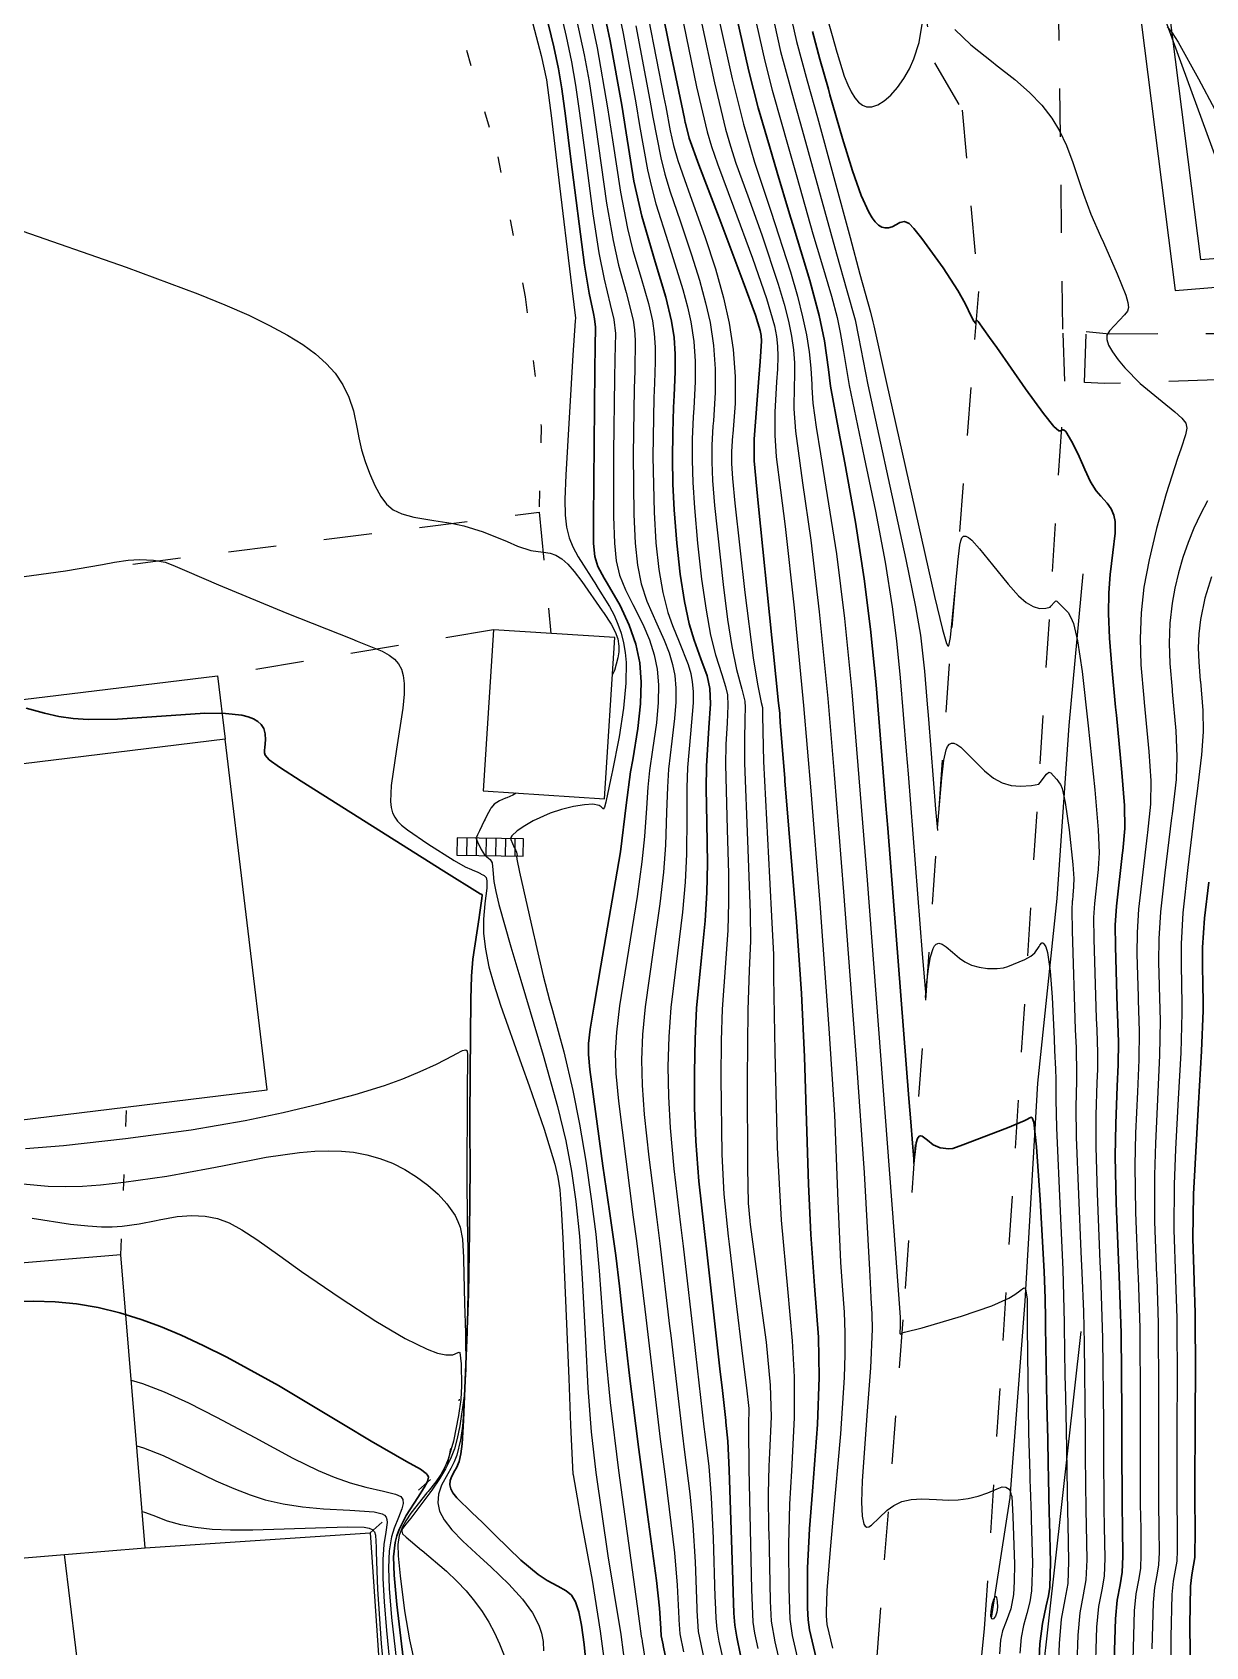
# Model space of a CAD drawing. Header units: metres. Extents: x 1233805 to 1234355, y 654698 to 655114.
# Drawn here: x 1234196.4 to 1234233, y 654823.4 to 654873.7 of the extents above; entities that cross this region are included whole.
import ezdxf

# ---------------------------------------------------------------- set-up
doc = ezdxf.new("R2010")
doc.units = ezdxf.units.M
doc.linetypes.add('ИИDash_05_15', pattern=[2, 0.5, -1.5])
doc.linetypes.add('ИИDash_15_15', pattern=[3, 1.5, -1.5])
for name, color, linetype, lineweight in [('ИИ_ГИДРОГРАФИЯ', 3, 'Continuous', 25), ('ИИ_ГОРИЗОНТАЛИ_ОСН', 32, 'Continuous', 25), ('ИИ_ГОРИЗОНТАЛИ_УТОЛЩ', 32, 'Continuous', 30), ('ИИ_ДОРОГИ_АД', 7, 'Continuous', 25), ('ИИ_ЛЭП_ВН', 250, 'Continuous', 25), ('ИИ_ЛЭП_НН', 250, 'Continuous', 25), ('ИИ_ОГРАДЫ', 7, 'Continuous', 25), ('ИИ_СООРУЖЕНИЕ', 7, 'Continuous', 25), ('ИИ_СТРОЕНИЕ', 7, 'Continuous', 25), ('ИИ_УГОДЬЯ', 7, 'Continuous', 25)]:
    doc.layers.add(name, color=color, linetype=linetype, lineweight=lineweight)

msp = doc.modelspace()

# ---------------------------------------------------------------- linework, layer by layer
at = {"layer": 'ИИ_ГИДРОГРАФИЯ', "elevation": 21.68}
msp.add_lwpolyline([(1234229.153, 654856.846), (1234228.714, 654852.122), (1234228.343, 654846.737), (1234227.74, 654840.98), (1234227.342, 654834.192), (1234226.877, 654828.079), (1234226.296, 654824.32)], dxfattribs=at)
at = {"layer": 'ИИ_ГОРИЗОНТАЛИ_ОСН'}
for points, elevation in [([(1234215.151, 654876.592), (1234216.109, 654871.679), (1234216.164, 654871.387), (1234216.305, 654870.647), (1234216.412, 654870.184), (1234216.547, 654869.719), (1234216.748, 654869.127), (1234216.928, 654868.629), (1234217.384, 654867.35), (1234217.712, 654866.34), (1234217.967, 654865.439), (1234218.145, 654864.649), (1234218.268, 654863.828), (1234218.327, 654862.994), (1234218.323, 654862.153), (1234218.255, 654861.208), (1234218.249, 654861.147), (1234218.212, 654860.659), (1234218.209, 654860.285), (1234218.239, 654859.818), (1234218.315, 654859.042), (1234218.627, 654856.264), (1234218.887, 654854.226), (1234219.018, 654853.407), (1234219.141, 654852.841), (1234219.176, 654852.687), (1234219.182, 654852.421), (1234219.208, 654850.997), (1234219.394, 654847.39), (1234219.472, 654845.974), (1234219.518, 654844.986), (1234219.525, 654844.419), (1234219.524, 654844.28), (1234219.559, 654841.957), (1234219.636, 654838.984), (1234219.758, 654836.715), (1234219.952, 654834.576), (1234220.102, 654832.963), (1234220.166, 654831.839), (1234220.164, 654830.56), (1234220.077, 654828.91), (1234220.017, 654827.875), (1234219.985, 654826.616), (1234220.001, 654825.163), (1234220.004, 654825.029), (1234220.006, 654824.902), (1234220.031, 654824.291), (1234220.107, 654823.787), (1234220.664, 654821.352)], 17.5), ([(1234216.145, 654876.777), (1234217.128, 654872.013), (1234217.451, 654870.608), (1234217.585, 654870.155), (1234217.775, 654869.612), (1234218.271, 654868.278), (1234218.867, 654866.674), (1234219.304, 654865.42), (1234219.548, 654864.57), (1234219.615, 654864.239), (1234219.649, 654863.936), (1234219.658, 654863.618), (1234219.643, 654863.216), (1234219.617, 654862.829), (1234219.562, 654861.881), (1234219.559, 654861.165), (1234219.608, 654860.488), (1234219.736, 654859.454), (1234219.881, 654858.323), (1234220.163, 654855.785), (1234220.458, 654852.747), (1234220.686, 654850.093), (1234220.961, 654846.576), (1234221.248, 654842.687), (1234221.415, 654839.999), (1234221.528, 654837.313), (1234221.609, 654835.412), (1234221.66, 654834.676), (1234221.716, 654833.857), (1234221.741, 654833.205), (1234221.744, 654832.531), (1234221.724, 654831.813), (1234221.609, 654830.058), (1234221.371, 654827.41), (1234221.271, 654826.338), (1234221.18, 654825.184), (1234221.158, 654824.505), (1234221.159, 654824.482), (1234221.159, 654824.391), (1234221.18, 654824.125), (1234221.353, 654823.388)], 18.5), ([(1234214.371, 654875.944), (1234214.837, 654873.673), (1234215.233, 654871.518), (1234215.351, 654870.808), (1234215.595, 654869.431), (1234215.718, 654868.895), (1234215.86, 654868.366), (1234216.241, 654867.161), (1234216.698, 654865.706), (1234216.842, 654865.165), (1234216.947, 654864.69), (1234217.038, 654864.085), (1234217.082, 654863.466), (1234217.083, 654862.823), (1234217.04, 654862.004), (1234217.022, 654861.736), (1234216.991, 654861.042), (1234216.987, 654860.388), (1234217.008, 654859.692), (1234217.058, 654858.904), (1234217.156, 654857.796), (1234217.283, 654856.682), (1234217.421, 654855.71), (1234217.561, 654854.935), (1234217.711, 654854.324), (1234217.909, 654853.707), (1234218.029, 654853.342), (1234218.084, 654853.082), (1234218.102, 654852.748), (1234218.076, 654852.211), (1234218.039, 654851.528), (1234218.026, 654850.905), (1234218.073, 654848.889), (1234218.115, 654847.517), (1234218.123, 654846.608), (1234218.097, 654845.747), (1234218.023, 654844.724), (1234217.925, 654843.293), (1234217.893, 654842.312), (1234217.879, 654841.148), (1234217.907, 654838.76), (1234217.972, 654837.524), (1234218.112, 654836.22), (1234218.142, 654835.973), (1234218.329, 654834.373), (1234218.563, 654832.395), (1234218.677, 654831.494), (1234218.752, 654830.848), (1234218.744, 654830.331), (1234218.739, 654830.245), (1234218.75, 654828.97), (1234218.836, 654825.213), (1234218.882, 654824.201), (1234218.932, 654823.859), (1234219.032, 654823.377)], 16.5), ([(1234213.592, 654875.297), (1234214.033, 654873.224), (1234214.357, 654871.356), (1234214.503, 654870.367), (1234214.752, 654868.731), (1234214.972, 654867.604), (1234215.145, 654866.919), (1234215.397, 654866.049), (1234215.624, 654865.262), (1234215.748, 654864.73), (1234215.809, 654864.326), (1234215.839, 654863.907), (1234215.84, 654863.448), (1234215.815, 654862.781), (1234215.796, 654862.326), (1234215.763, 654860.495), (1234215.8, 654858.767), (1234215.861, 654857.807), (1234215.952, 654856.978), (1234216.077, 654856.261), (1234216.235, 654855.644), (1234216.377, 654855.238), (1234216.587, 654854.725), (1234216.865, 654854.018), (1234216.943, 654853.741), (1234216.993, 654853.478), (1234217.019, 654853.177), (1234217.019, 654852.833), (1234216.938, 654851.861), (1234216.845, 654850.813), (1234216.823, 654850.182), (1234216.819, 654849.274), (1234216.811, 654848.114), (1234216.775, 654847.242), (1234216.691, 654846.313), (1234216.53, 654845.03), (1234216.327, 654843.341), (1234216.262, 654842.428), (1234216.235, 654841.506), (1234216.247, 654840.565), (1234216.298, 654839.594), (1234216.415, 654838.316), (1234216.625, 654836.573), (1234216.709, 654835.907), (1234217.071, 654832.755), (1234217.092, 654832.56), (1234217.354, 654830.284), (1234217.384, 654830.051), (1234217.502, 654829.045), (1234217.578, 654828.079), (1234217.638, 654826.814), (1234217.696, 654824.99), (1234217.701, 654824.836), (1234217.721, 654824.318), (1234217.754, 654823.983), (1234217.821, 654823.602), (1234217.961, 654822.965)], 15.5), ([(1234211.815, 654874.774), (1234212.282, 654872.988), (1234212.45, 654872.23), (1234212.606, 654871.033), (1234212.856, 654868.929), (1234213.195, 654866.081), (1234213.352, 654864.813), (1234213.352, 654864.812), (1234213.349, 654864.729), (1234213.349, 654864.729), (1234213.277, 654863.651), (1234213.058, 654859.927), (1234213.027, 654859.156), (1234213.031, 654858.67), (1234213.071, 654858.298), (1234213.156, 654857.972), (1234213.272, 654857.688), (1234213.439, 654857.371), (1234214.009, 654856.48), (1234214.012, 654856.475), (1234214.417, 654855.832), (1234214.559, 654855.555), (1234214.677, 654855.28), (1234214.774, 654854.994), (1234214.848, 654854.701), (1234214.899, 654854.399), (1234214.928, 654854.087), (1234214.926, 654853.438), (1234214.854, 654852.66), (1234214.713, 654851.766), (1234214.492, 654850.673), (1234214.482, 654850.629), (1234214.307, 654849.791), (1234214.296, 654849.736), (1234214.254, 654849.577), (1234214.222, 654849.52), (1234214.206, 654849.538), (1234214.158, 654849.593), (1234214.093, 654849.632), (1234213.898, 654849.669), (1234213.633, 654849.655), (1234213.29, 654849.598), (1234212.921, 654849.506), (1234212.571, 654849.392), (1234212.036, 654849.149), (1234211.778, 654848.999), (1234211.543, 654848.84), (1234211.37, 654848.687), (1234211.343, 654848.632), (1234211.345, 654848.572), (1234211.45, 654848.328), (1234211.455, 654848.319), (1234211.521, 654848.18), (1234211.541, 654848.077), (1234211.519, 654848.056), (1234211.519, 654848.056), (1234211.525, 654847.963), (1234211.61, 654847.56), (1234212.036, 654845.679), (1234212.109, 654845.361), (1234212.12, 654845.313), (1234212.349, 654844.331), (1234212.551, 654843.571), (1234212.643, 654843.247), (1234212.995, 654841.959), (1234213.274, 654840.753), (1234213.477, 654839.707), (1234213.674, 654838.552), (1234213.848, 654837.38), (1234213.985, 654836.284), (1234214.097, 654835.14), (1234214.199, 654833.73), (1234214.277, 654832.633), (1234214.432, 654831.041), (1234214.697, 654828.926), (1234215.275, 654824.698), (1234215.405, 654823.767), (1234215.413, 654823.706), (1234215.416, 654823.687), (1234215.428, 654823.605), (1234215.43, 654823.593), (1234215.612, 654822.493)], 13.5), ([(1234212.813, 654874.649), (1234213.062, 654873.576), (1234213.227, 654872.79), (1234213.354, 654872.065), (1234213.482, 654871.195), (1234213.643, 654869.966), (1234213.898, 654868.054), (1234214.083, 654866.843), (1234214.243, 654866.022), (1234214.438, 654865.233), (1234214.55, 654864.771), (1234214.596, 654864.328), (1234214.585, 654863.542), (1234214.569, 654862.916), (1234214.539, 654860.64), (1234214.542, 654858.629), (1234214.567, 654857.801), (1234214.624, 654857.251), (1234214.729, 654856.803), (1234214.909, 654856.353), (1234215.144, 654855.893), (1234215.453, 654855.282), (1234215.661, 654854.794), (1234215.81, 654854.326), (1234215.901, 654853.873), (1234215.94, 654853.389), (1234215.93, 654852.836), (1234215.873, 654852.211), (1234215.755, 654851.369), (1234215.663, 654850.721), (1234215.611, 654850.207), (1234215.568, 654849.546), (1234215.509, 654848.665), (1234215.426, 654847.875), (1234215.274, 654846.793), (1234215.007, 654845.129), (1234214.73, 654843.388), (1234214.628, 654842.568), (1234214.592, 654841.925), (1234214.61, 654841.28), (1234214.69, 654840.428), (1234215.156, 654836.81), (1234215.255, 654836.078), (1234215.517, 654833.944), (1234215.545, 654833.688), (1234215.996, 654829.897), (1234216.16, 654828.65), (1234216.443, 654826.355), (1234216.526, 654825.351), (1234216.573, 654824.309), (1234216.574, 654824.27), (1234216.603, 654823.839), (1234216.717, 654823.278)], 14.5), ([(1234213.203, 654874.973), (1234213.63, 654873.006), (1234213.779, 654872.179), (1234213.92, 654871.275), (1234214.074, 654870.165), (1234214.325, 654868.391), (1234214.528, 654867.224), (1234214.698, 654866.464), (1234214.931, 654865.603), (1234215.149, 654864.751), (1234215.195, 654864.444), (1234215.217, 654864.12), (1234215.201, 654863.164), (1234215.182, 654862.621), (1234215.151, 654860.557), (1234215.171, 654858.698), (1234215.214, 654857.805), (1234215.288, 654857.117), (1234215.404, 654856.532), (1234215.572, 654855.999), (1234215.885, 654855.288), (1234216.118, 654854.777), (1234216.27, 654854.39), (1234216.379, 654854.025), (1234216.447, 654853.676), (1234216.479, 654853.288), (1234216.476, 654852.846), (1234216.437, 654852.341), (1234216.353, 654851.635), (1234216.254, 654850.767), (1234216.218, 654850.198), (1234216.194, 654849.419), (1234216.16, 654848.394), (1234216.1, 654847.558), (1234215.985, 654846.571), (1234215.776, 654845.126), (1234215.529, 654843.364), (1234215.446, 654842.498), (1234215.414, 654841.712), (1234215.429, 654840.92), (1234215.494, 654840.011), (1234215.637, 654838.682), (1234215.885, 654836.737), (1234215.982, 654835.993), (1234216.286, 654833.415), (1234216.319, 654833.124), (1234216.675, 654830.09), (1234216.752, 654829.495), (1234216.915, 654828.197), (1234217.01, 654827.217), (1234217.082, 654826.075), (1234217.135, 654824.631), (1234217.138, 654824.553), (1234217.18, 654823.903), (1234217.35, 654823.064)], 15), ([(1234217.259, 654874.11), (1234217.68, 654872.137), (1234218.026, 654870.695), (1234218.177, 654870.17), (1234218.352, 654869.637), (1234218.717, 654868.622), (1234219.154, 654867.406), (1234219.666, 654865.868), (1234219.851, 654865.24), (1234219.988, 654864.711), (1234220.084, 654864.248), (1234220.146, 654863.82), (1234220.176, 654863.413), (1234220.177, 654862.978), (1234220.168, 654862.713), (1234220.158, 654861.987), (1234220.204, 654861.291), (1234220.425, 654859.675), (1234220.68, 654857.894), (1234220.944, 654855.664), (1234221.211, 654852.961), (1234221.413, 654850.597), (1234221.697, 654846.941), (1234222.1, 654841.599), (1234222.341, 654838.194), (1234222.507, 654835.174), (1234222.536, 654834.55), (1234222.552, 654834.303), (1234222.581, 654833.787), (1234222.588, 654833.318), (1234222.539, 654832.114), (1234222.438, 654830.769), (1234222.284, 654828.595), (1234222.264, 654827.94), (1234222.278, 654827.504), (1234222.33, 654827.251), (1234222.371, 654827.187), (1234222.425, 654827.161), (1234222.489, 654827.172), (1234222.568, 654827.218), (1234222.813, 654827.443), (1234223.065, 654827.683), (1234223.265, 654827.834), (1234223.515, 654827.954), (1234223.804, 654828.022), (1234224.136, 654828.043), (1234224.593, 654828.021), (1234224.965, 654828.001), (1234225.275, 654828.012), (1234225.585, 654828.052), (1234225.893, 654828.123), (1234226.198, 654828.224), (1234226.484, 654828.348), (1234226.639, 654828.41), (1234226.76, 654828.404), (1234226.858, 654828.344), (1234226.891, 654828.288), (1234226.91, 654828.207), (1234226.914, 654828.187), (1234226.932, 654828.135), (1234226.938, 654828.124), (1234226.973, 654827.491), (1234227.02, 654826.007), (1234227.015, 654825.468), (1234226.991, 654825.056), (1234226.914, 654824.609), (1234226.767, 654824.218), (1234226.651, 654823.923), (1234226.593, 654823.633), (1234226.556, 654823.208)], 19), ([(1234217.812, 654874.176), (1234218.232, 654872.261), (1234218.582, 654870.854), (1234218.93, 654869.662), (1234219.187, 654868.888), (1234219.441, 654868.139), (1234220.045, 654866.254), (1234220.264, 654865.493), (1234220.428, 654864.853), (1234220.547, 654864.291), (1234220.633, 654863.756), (1234220.687, 654863.25), (1234220.712, 654862.74), (1234220.714, 654862.648), (1234220.742, 654862.156), (1234220.848, 654861.417), (1234220.985, 654860.587), (1234221.479, 654857.466), (1234221.733, 654855.458), (1234221.963, 654853.176), (1234222.433, 654847.307), (1234223.267, 654836.389), (1234223.463, 654833.692), (1234223.464, 654833.689), (1234223.464, 654833.662), (1234223.464, 654833.504), (1234223.461, 654833.43), (1234223.458, 654833.186), (1234223.47, 654833.162), (1234223.498, 654833.181), (1234223.529, 654833.205), (1234223.6, 654833.225), (1234224.149, 654833.362), (1234225.374, 654833.728), (1234226.319, 654834.053), (1234226.847, 654834.289), (1234227.035, 654834.4), (1234227.192, 654834.52), (1234227.201, 654834.528), (1234227.314, 654834.606), (1234227.342, 654834.6), (1234227.363, 654834.566), (1234227.414, 654834.266), (1234227.414, 654834.164), (1234227.415, 654833.385), (1234227.465, 654830.098), (1234227.501, 654828.806), (1234227.507, 654828.621), (1234227.513, 654828.397), (1234227.54, 654827.543), (1234227.546, 654827.396), (1234227.583, 654826.023), (1234227.556, 654825.171), (1234227.504, 654824.829), (1234227.405, 654824.47), (1234227.3, 654824.094), (1234227.234, 654823.723), (1234227.186, 654823.231)], 19.5), ([(1234218.899, 654874.382), (1234219.249, 654872.808), (1234219.478, 654871.908), (1234219.779, 654870.849), (1234219.939, 654870.296), (1234220.243, 654869.212), (1234220.747, 654867.432), (1234221.013, 654866.544), (1234221.325, 654865.493), (1234221.502, 654864.828), (1234221.601, 654864.363), (1234221.7, 654863.768), (1234221.88, 654862.71), (1234222.344, 654860.464), (1234222.695, 654858.796), (1234222.998, 654857.21), (1234223.218, 654855.814), (1234223.352, 654854.756), (1234223.468, 654853.605), (1234223.654, 654851.327), (1234223.71, 654850.62), (1234224.154, 654845.012), (1234224.259, 654843.692)], 20.5), ([(1234219.461, 654874.387), (1234219.743, 654873.117), (1234220.173, 654871.524), (1234220.413, 654870.677), (1234220.921, 654868.834), (1234221.48, 654866.807), (1234221.808, 654865.666), (1234222.06, 654864.761), (1234222.167, 654864.227), (1234222.461, 654862.73), (1234223.144, 654859.581), (1234223.645, 654857.289), (1234223.947, 654855.82), (1234224.096, 654854.932), (1234224.221, 654853.82), (1234224.295, 654852.915), (1234224.342, 654852.318), (1234224.569, 654849.515), (1234224.623, 654848.856)], 21), ([(1234220.024, 654874.392), (1234220.238, 654873.427), (1234220.569, 654872.195), (1234220.888, 654871.058), (1234221.904, 654867.321), (1234222.213, 654866.181), (1234222.536, 654865), (1234222.618, 654864.694), (1234222.644, 654864.573), (1234223.025, 654862.831), (1234224.535, 654856.142), (1234224.779, 654855.113), (1234224.906, 654854.676), (1234224.946, 654854.599), (1234224.979, 654854.603), (1234225.035, 654854.866), (1234225.261, 654857.192), (1234225.263, 654857.209), (1234225.319, 654857.737), (1234225.35, 654857.877), (1234225.388, 654857.968), (1234225.439, 654858.016), (1234225.505, 654858.02), (1234225.588, 654857.979), (1234225.693, 654857.892), (1234225.934, 654857.626), (1234226.338, 654857.124), (1234226.824, 654856.52), (1234227.151, 654856.16), (1234227.386, 654855.957), (1234227.605, 654855.827), (1234227.806, 654855.769), (1234228.004, 654855.779), (1234228.135, 654855.804)], 21.5), ([(1234221.228, 654874.045), (1234221.347, 654873.612), (1234221.495, 654873.094), (1234221.503, 654873.066), (1234221.726, 654872.344), (1234221.832, 654872.075), (1234221.94, 654871.852), (1234222.054, 654871.669), (1234222.172, 654871.531), (1234222.294, 654871.438), (1234222.42, 654871.388), (1234222.586, 654871.387), (1234222.77, 654871.448), (1234222.968, 654871.572), (1234223.173, 654871.755), (1234223.381, 654871.992), (1234223.578, 654872.27), (1234223.752, 654872.572), (1234223.893, 654872.881), (1234224.052, 654873.392), (1234224.164, 654874.031)], 22.5), ([(1234215.236, 654873.917), (1234215.671, 654871.599), (1234215.765, 654871.068), (1234216.009, 654869.799), (1234216.138, 654869.294), (1234216.304, 654868.746), (1234216.611, 654867.84), (1234216.967, 654866.785), (1234217.215, 654865.992), (1234217.408, 654865.287), (1234217.546, 654864.669), (1234217.653, 654863.959), (1234217.705, 654863.235), (1234217.703, 654862.495), (1234217.649, 654861.609), (1234217.636, 654861.442), (1234217.602, 654860.85), (1234217.598, 654860.337), (1234217.625, 654859.749), (1234217.687, 654858.973), (1234217.951, 654856.511), (1234218.093, 654855.424), (1234218.224, 654854.58), (1234218.367, 654853.867), (1234218.536, 654853.252), (1234218.63, 654852.885), (1234218.643, 654852.68), (1234218.633, 654852.335), (1234218.614, 654851.655), (1234218.617, 654850.951), (1234218.709, 654848.544), (1234218.798, 654846.291), (1234218.802, 654845.419), (1234218.768, 654844.489), (1234218.723, 654843.269), (1234218.701, 654841.109), (1234218.712, 654838.343), (1234218.734, 654837.242), (1234218.78, 654836.695), (1234218.782, 654836.682), (1234218.794, 654836.585), (1234219.004, 654835.048), (1234219.038, 654834.812), (1234219.295, 654832.914), (1234219.422, 654831.582), (1234219.448, 654830.589), (1234219.4, 654829.47), (1234219.376, 654829.055), (1234219.355, 654828.209), (1234219.37, 654827.047), (1234219.371, 654827.02), (1234219.381, 654826.502), (1234219.416, 654824.855), (1234219.449, 654824.233), (1234219.567, 654823.582), (1234220.226, 654820.733)], 17), ([(1234225.172, 654873.798), (1234225.66, 654873.324), (1234226.356, 654872.77), (1234226.434, 654872.712), (1234227.04, 654872.24), (1234227.494, 654871.839), (1234227.876, 654871.438), (1234228.184, 654871.037), (1234228.422, 654870.641), (1234228.642, 654870.182), (1234228.846, 654869.66), (1234229.074, 654868.972), (1234229.169, 654868.675), (1234229.398, 654868.047), (1234229.704, 654867.359), (1234229.792, 654867.167), (1234230.224, 654866.194), (1234230.489, 654865.523), (1234230.557, 654865.294), (1234230.573, 654865.14), (1234230.542, 654865.029), (1234230.449, 654864.911), (1234230.291, 654864.748), (1234229.98, 654864.413), (1234229.9, 654864.274), (1234229.9, 654864.148), (1234229.901, 654864.144), (1234229.902, 654864.139), (1234229.954, 654863.972), (1234230.075, 654863.757), (1234230.25, 654863.513), (1234230.458, 654863.26), (1234230.942, 654862.772), (1234231.623, 654862.208), (1234232.018, 654861.888), (1234232.235, 654861.692), (1234232.355, 654861.537), (1234232.386, 654861.383), (1234232.347, 654861.171), (1234232.21, 654860.756), (1234232.1, 654860.439), (1234231.75, 654859.341), (1234231.446, 654858.26), (1234231.214, 654857.287), (1234231.057, 654856.436), (1234230.965, 654855.636), (1234230.934, 654854.833), (1234230.961, 654854.011), (1234231.051, 654852.973), (1234231.064, 654852.843), (1234231.209, 654851.317), (1234231.267, 654850.399), (1234231.257, 654849.674), (1234231.161, 654848.787), (1234231.151, 654848.707), (1234230.889, 654846.407), (1234230.841, 654845.68), (1234230.836, 654844.997), (1234230.875, 654843.681), (1234230.88, 654843.574), (1234230.908, 654842.605), (1234230.897, 654841.708), (1234230.852, 654840.713), (1234230.795, 654839.425), (1234230.773, 654838.415), (1234230.791, 654836.956), (1234230.864, 654835.088), (1234230.871, 654834.943), (1234230.924, 654833.352), (1234230.941, 654830.991), (1234230.939, 654830), (1234230.942, 654827.858), (1234230.954, 654827.117), (1234230.963, 654826.303), (1234230.946, 654825.865), (1234230.883, 654825.511), (1234230.803, 654825.081), (1234230.753, 654824.553), (1234230.708, 654823.018)], 22.5), ([(1234231.778, 654873.88), (1234231.939, 654873.69), (1234232.125, 654873.408), (1234232.754, 654872.26), (1234233.263, 654871.311)], 23), ([(1234195.908, 654867.603), (1234199.367, 654866.398), (1234201.591, 654865.571), (1234202.438, 654865.225), (1234203.183, 654864.897), (1234203.832, 654864.583), (1234204.391, 654864.28), (1234204.864, 654863.986), (1234205.263, 654863.694), (1234205.595, 654863.4), (1234205.868, 654863.096), (1234206.113, 654862.736), (1234206.301, 654862.345), (1234206.438, 654861.919), (1234206.555, 654861.358), (1234206.608, 654861.079), (1234206.696, 654860.712), (1234206.808, 654860.347), (1234206.945, 654859.981), (1234207.112, 654859.597), (1234207.29, 654859.252), (1234207.466, 654859.018), (1234207.681, 654858.84), (1234207.947, 654858.711), (1234208.326, 654858.609), (1234208.942, 654858.507), (1234209.483, 654858.422), (1234209.874, 654858.34), (1234210.484, 654858.153), (1234211.227, 654857.849), (1234211.554, 654857.71), (1234211.968, 654857.573), (1234212.353, 654857.521), (1234212.355, 654857.521), (1234212.571, 654857.494), (1234212.747, 654857.43), (1234212.928, 654857.316), (1234213.117, 654857.144), (1234213.317, 654856.918), (1234213.555, 654856.611), (1234214.19, 654855.699), (1234214.219, 654855.657), (1234214.231, 654855.638), (1234214.468, 654855.277), (1234214.595, 654855.042), (1234214.67, 654854.823), (1234214.702, 654854.595), (1234214.7, 654854.417), (1234214.676, 654854.232), (1234214.565, 654853.834), (1234214.508, 654853.706)], 13), ([(1234233.035, 654859.119), (1234232.813, 654858.702), (1234232.61, 654858.267), (1234232.429, 654857.817), (1234232.269, 654857.353), (1234232.133, 654856.879), (1234232.021, 654856.402), (1234231.936, 654855.928), (1234231.865, 654855.309), (1234231.841, 654854.687), (1234231.861, 654854.051), (1234231.93, 654853.248), (1234231.936, 654853.186), (1234232.048, 654851.961), (1234232.084, 654851.162), (1234232.054, 654850.436), (1234231.93, 654849.371), (1234231.914, 654849.243), (1234231.703, 654847.532), (1234231.576, 654846.319), (1234231.519, 654845.481), (1234231.507, 654844.754), (1234231.528, 654844.021), (1234231.529, 654843.99), (1234231.558, 654842.93), (1234231.543, 654841.858), (1234231.478, 654840.473), (1234231.413, 654839.115), (1234231.383, 654838.12), (1234231.388, 654836.681), (1234231.45, 654834.985), (1234231.454, 654834.899), (1234231.5, 654833.511), (1234231.513, 654831.291), (1234231.51, 654830.242), (1234231.509, 654827.91), (1234231.519, 654827.099), (1234231.526, 654826.365), (1234231.511, 654825.981), (1234231.455, 654825.665), (1234231.383, 654825.28), (1234231.339, 654824.807), (1234231.299, 654823.371)], 23), ([(1234195.349, 654856.647), (1234197.477, 654856.942), (1234198.63, 654857.139), (1234199.005, 654857.205), (1234199.429, 654857.267), (1234199.783, 654857.29), (1234200.212, 654857.276), (1234200.578, 654857.205), (1234200.821, 654857.119), (1234201.253, 654856.932), (1234202.239, 654856.503), (1234204.362, 654855.625), (1234206.395, 654854.817), (1234206.562, 654854.753), (1234207.331, 654854.438), (1234207.552, 654854.316), (1234207.718, 654854.192), (1234207.847, 654854.047), (1234207.937, 654853.88), (1234207.994, 654853.679), (1234208.02, 654853.435), (1234208.016, 654853.094), (1234207.978, 654852.662), (1234207.783, 654851.386), (1234207.613, 654850.259), (1234207.594, 654849.759), (1234207.615, 654849.568), (1234207.659, 654849.405), (1234207.725, 654849.268), (1234207.817, 654849.142), (1234207.941, 654849.019), (1234208.121, 654848.876), (1234208.754, 654848.44), (1234209.581, 654847.921), (1234209.92, 654847.725), (1234210.116, 654847.635), (1234210.14, 654847.626), (1234210.31, 654847.558), (1234210.396, 654847.511), (1234210.417, 654847.498), (1234210.469, 654847.471), (1234210.508, 654847.45), (1234210.571, 654847.393), (1234210.599, 654847.289), (1234210.593, 654847.053), (1234210.537, 654846.583), (1234210.535, 654846.569), (1234210.489, 654846.094), (1234210.494, 654845.646), (1234210.551, 654845.152), (1234210.661, 654844.612), (1234210.808, 654844.072), (1234211.015, 654843.416), (1234211.67, 654841.563), (1234211.909, 654840.905), (1234212.376, 654839.549), (1234212.708, 654838.462), (1234212.806, 654838.059), (1234212.866, 654837.658), (1234212.914, 654837.081), (1234212.964, 654836.153), (1234213.145, 654831.791), (1234213.203, 654830.338), (1234213.277, 654828.805), (1234213.278, 654828.798), (1234213.28, 654828.786), (1234213.445, 654827.833), (1234213.505, 654827.517), (1234213.873, 654825.504), (1234214.128, 654823.922), (1234214.303, 654822.602)], 12.5), ([(1234233.164, 654856.754), (1234232.954, 654856.092), (1234232.815, 654855.419), (1234232.764, 654854.981), (1234232.747, 654854.541), (1234232.761, 654854.091), (1234232.809, 654853.523), (1234232.812, 654853.497), (1234232.889, 654852.594), (1234232.901, 654851.926), (1234232.852, 654851.208), (1234232.703, 654849.992), (1234232.676, 654849.779), (1234232.419, 654847.704), (1234232.27, 654846.289), (1234232.211, 654845.322), (1234232.219, 654844.402), (1234232.222, 654844.323), (1234232.236, 654843.17), (1234232.2, 654841.928), (1234232.122, 654840.5), (1234232.035, 654838.927), (1234231.993, 654837.825), (1234231.985, 654836.413), (1234232.035, 654834.903), (1234232.037, 654834.855), (1234232.077, 654833.67), (1234232.086, 654831.59), (1234232.081, 654830.505), (1234232.076, 654827.963), (1234232.085, 654827.087), (1234232.09, 654826.43), (1234232.076, 654826.097), (1234232.027, 654825.818), (1234231.963, 654825.478), (1234231.924, 654825.061), (1234231.89, 654823.734), (1234231.905, 654821.903)], 23.5), ([(1234228.135, 654855.804), (1234228.161, 654855.835), (1234228.269, 654855.966), (1234228.308, 654856.003), (1234228.344, 654855.991), (1234228.404, 654855.932), (1234228.486, 654855.849), (1234228.524, 654855.816), (1234228.693, 654855.637), (1234228.781, 654855.489), (1234228.857, 654855.301), (1234228.991, 654854.755), (1234229.13, 654853.804), (1234229.318, 654852.113), (1234229.522, 654850.12), (1234229.633, 654848.872), (1234229.666, 654848.162), (1234229.63, 654847.662), (1234229.627, 654847.636), (1234229.514, 654846.584), (1234229.489, 654846.145), (1234229.495, 654845.483), (1234229.57, 654843), (1234229.584, 654842.645), (1234229.608, 654841.931), (1234229.604, 654841.409), (1234229.588, 654841.001), (1234229.555, 654839.992), (1234229.554, 654839.005), (1234229.594, 654837.553), (1234229.687, 654835.415), (1234229.705, 654835.031), (1234229.77, 654833.035), (1234229.796, 654830.393), (1234229.797, 654829.557), (1234229.808, 654827.753), (1234229.821, 654827.171), (1234229.837, 654826.188), (1234229.816, 654825.634), (1234229.74, 654825.205), (1234229.642, 654824.684), (1234229.582, 654824.045), (1234229.527, 654822.339)], 21.5), ([(1234224.627, 654848.917), (1234224.65, 654849.175), (1234224.764, 654850.498), (1234224.822, 654851.039), (1234224.894, 654851.36), (1234224.941, 654851.468), (1234224.997, 654851.54), (1234225.061, 654851.575), (1234225.135, 654851.575), (1234225.231, 654851.533), (1234225.35, 654851.446), (1234225.714, 654851.087), (1234226.092, 654850.708), (1234226.375, 654850.479), (1234226.637, 654850.338), (1234226.918, 654850.254), (1234227.215, 654850.229), (1234227.55, 654850.259), (1234227.782, 654850.292)], 21), ([(1234227.782, 654850.293), (1234227.828, 654850.352), (1234228.021, 654850.602), (1234228.092, 654850.673), (1234228.154, 654850.65), (1234228.33, 654850.449), (1234228.381, 654850.386), (1234228.386, 654850.38), (1234228.455, 654850.283), (1234228.505, 654850.164), (1234228.602, 654849.728), (1234228.722, 654848.876), (1234228.842, 654847.797), (1234228.875, 654847.359), (1234228.866, 654847.115), (1234228.865, 654847.1), (1234228.841, 654846.841), (1234228.826, 654846.673), (1234228.825, 654846.662), (1234228.814, 654846.376), (1234228.824, 654845.726), (1234228.918, 654842.66), (1234228.94, 654842.085), (1234228.958, 654841.26), (1234228.951, 654841.052), (1234228.932, 654840.247), (1234228.944, 654839.301), (1234229.091, 654835.726), (1234229.122, 654835.074), (1234229.171, 654833.874), (1234229.193, 654832.876), (1234229.223, 654830.093), (1234229.226, 654829.356), (1234229.241, 654827.701), (1234229.253, 654827.21), (1234229.273, 654826.137), (1234229.251, 654825.518), (1234229.168, 654825.052), (1234229.062, 654824.486), (1234228.996, 654823.791), (1234228.937, 654822.011)], 21), ([(1234211.509, 654850.019), (1234211.407, 654849.955), (1234211.213, 654849.874), (1234211.175, 654849.86), (1234210.985, 654849.775), (1234210.824, 654849.67), (1234210.726, 654849.556), (1234210.722, 654849.548), (1234210.698, 654849.506), (1234210.645, 654849.413), (1234210.567, 654849.26), (1234210.54, 654849.206), (1234210.512, 654849.15), (1234210.437, 654848.999), (1234210.363, 654848.842), (1234210.302, 654848.713), (1234210.269, 654848.647), (1234210.256, 654848.618), (1234210.261, 654848.598), (1234210.263, 654848.594), (1234210.272, 654848.581), (1234210.308, 654848.502), (1234210.309, 654848.498), (1234210.417, 654848.264), (1234210.517, 654848.097), (1234210.597, 654848.031), (1234210.598, 654848.03), (1234210.702, 654847.949), (1234210.758, 654847.847), (1234210.784, 654847.63), (1234210.817, 654847.265), (1234210.873, 654846.955), (1234210.971, 654846.547), (1234211.345, 654845.225), (1234211.653, 654844.194), (1234212.346, 654841.858), (1234212.79, 654840.257), (1234213.051, 654839.185), (1234213.236, 654838.241), (1234213.371, 654837.3), (1234213.475, 654836.218), (1234213.563, 654834.896), (1234213.664, 654832.961), (1234213.74, 654831.486), (1234213.839, 654830.125), (1234213.988, 654828.862), (1234214.36, 654826.265), (1234214.543, 654825.191), (1234214.77, 654823.814), (1234214.915, 654822.692)], 13), ([(1234224.257, 654843.654), (1234224.289, 654844.034), (1234224.343, 654844.551), (1234224.407, 654844.923), (1234224.488, 654845.18), (1234224.533, 654845.264), (1234224.583, 654845.317), (1234224.667, 654845.344), (1234224.771, 654845.315), (1234224.899, 654845.231), (1234225.092, 654845.066), (1234225.31, 654844.881), (1234225.477, 654844.763), (1234225.687, 654844.66), (1234225.922, 654844.592), (1234226.181, 654844.559), (1234226.481, 654844.559), (1234226.681, 654844.572), (1234226.816, 654844.615), (1234226.816, 654844.615), (1234226.816, 654844.615), (1234227.349, 654844.836), (1234227.537, 654844.937), (1234227.657, 654845.042), (1234227.79, 654845.239), (1234227.814, 654845.278), (1234227.876, 654845.35), (1234227.905, 654845.35), (1234227.939, 654845.327), (1234228.001, 654845.229), (1234228.054, 654845.057), (1234228.139, 654844.47), (1234228.196, 654843.661), (1234228.257, 654842.361), (1234228.272, 654842.002), (1234228.301, 654841.421), (1234228.312, 654841.11), (1234228.31, 654841.038), (1234228.309, 654840.477), (1234228.334, 654839.596), (1234228.449, 654836.993), (1234228.531, 654835.182), (1234228.573, 654833.527), (1234228.573, 654833.412), (1234228.595, 654831.884), (1234228.611, 654831.23), (1234228.646, 654829.616), (1234228.654, 654828.898), (1234228.674, 654827.648), (1234228.685, 654827.258), (1234228.71, 654826.091), (1234228.686, 654825.403), (1234228.597, 654824.899), (1234228.482, 654824.287), (1234228.411, 654823.537), (1234228.347, 654821.689)], 20.5), ([(1234196.233, 654838.954), (1234197.416, 654839.044), (1234199.34, 654839.265), (1234201.384, 654839.533), (1234203.066, 654839.821), (1234204.249, 654840.068), (1234205.426, 654840.347), (1234206.497, 654840.634), (1234207.404, 654840.915), (1234207.978, 654841.121), (1234208.521, 654841.343), (1234209.028, 654841.577), (1234209.55, 654841.848), (1234209.639, 654841.896), (1234209.842, 654841.998), (1234209.939, 654842.024), (1234209.98, 654841.991), (1234209.988, 654841.875), (1234209.979, 654840.638), (1234209.979, 654840.636), (1234209.968, 654837.997), (1234209.987, 654836.757), (1234210.002, 654835.785), (1234210.002, 654834.538), (1234209.979, 654833.243), (1234209.935, 654831.972), (1234209.878, 654830.864), (1234209.832, 654830.303), (1234209.77, 654829.873), (1234209.66, 654829.401), (1234209.579, 654829.192), (1234209.476, 654828.984), (1234209.379, 654828.817), (1234209.184, 654828.461), (1234209.087, 654828.181), (1234209.064, 654827.914), (1234209.119, 654827.658), (1234209.262, 654827.387), (1234209.504, 654827.077), (1234209.848, 654826.723), (1234210.39, 654826.224), (1234210.719, 654825.926), (1234211.277, 654825.386), (1234211.701, 654824.917), (1234212.012, 654824.493), (1234212.216, 654824.109), (1234212.298, 654823.859), (1234212.346, 654823.593), (1234212.361, 654823.309)], 11.5), ([(1234196.149, 654837.845), (1234196.933, 654837.775), (1234197.468, 654837.761), (1234198.008, 654837.775), (1234198.564, 654837.818), (1234199.288, 654837.9), (1234200.633, 654838.084), (1234201.98, 654838.332), (1234202.359, 654838.412), (1234203.727, 654838.68), (1234204.765, 654838.826), (1234205.236, 654838.864), (1234205.671, 654838.877), (1234206.074, 654838.866), (1234206.444, 654838.83), (1234206.858, 654838.754), (1234207.263, 654838.64), (1234207.657, 654838.488), (1234208.039, 654838.299), (1234208.408, 654838.072), (1234208.756, 654837.812), (1234209.075, 654837.525), (1234209.353, 654837.221), (1234209.607, 654836.858), (1234209.696, 654836.681), (1234209.762, 654836.502), (1234209.837, 654836.122), (1234209.864, 654835.557), (1234209.865, 654835.507), (1234209.904, 654834.12), (1234209.93, 654833.211), (1234209.936, 654832.064), (1234209.888, 654831.247), (1234209.75, 654830.309), (1234209.674, 654829.918), (1234209.585, 654829.597), (1234209.465, 654829.283), (1234209.311, 654828.972), (1234209.125, 654828.661), (1234208.883, 654828.304), (1234208.226, 654827.44), (1234208.076, 654827.252), (1234207.945, 654827.083), (1234207.944, 654827.035), (1234207.968, 654826.946), (1234208.078, 654826.84), (1234208.565, 654826.444), (1234208.577, 654826.435), (1234209.34, 654825.787), (1234209.657, 654825.479), (1234209.946, 654825.169), (1234210.211, 654824.85), (1234210.448, 654824.527), (1234210.657, 654824.2), (1234210.837, 654823.869), (1234210.994, 654823.528), (1234211.137, 654823.155)], 11), ([(1234196.44, 654836.776), (1234197.633, 654836.597), (1234198.174, 654836.537), (1234198.599, 654836.507), (1234198.924, 654836.507), (1234199.235, 654836.535), (1234199.768, 654836.608), (1234200.3, 654836.706), (1234200.388, 654836.724), (1234200.954, 654836.827), (1234201.406, 654836.866), (1234201.824, 654836.847), (1234202.208, 654836.77), (1234202.568, 654836.633), (1234202.968, 654836.419), (1234203.435, 654836.115), (1234204.151, 654835.604), (1234204.829, 654835.117), (1234206.025, 654834.295), (1234207.143, 654833.573), (1234208.055, 654833.035), (1234208.733, 654832.695), (1234209.054, 654832.578), (1234209.323, 654832.521), (1234209.537, 654832.526), (1234209.701, 654832.593), (1234209.736, 654832.61), (1234209.753, 654832.594), (1234209.796, 654832.239), (1234209.81, 654831.561), (1234209.788, 654831.129), (1234209.713, 654830.636), (1234209.554, 654829.832), (1234209.393, 654829.27), (1234209.289, 654829.025), (1234209.162, 654828.797), (1234209.005, 654828.57), (1234208.766, 654828.27), (1234208.726, 654828.221), (1234208.228, 654827.588), (1234208.068, 654827.35), (1234207.954, 654827.144), (1234207.862, 654826.893), (1234207.826, 654826.621), (1234207.837, 654826.261), (1234207.898, 654825.644), (1234208.035, 654824.555), (1234208.188, 654823.646), (1234208.368, 654822.852)], 10.5), ([(1234199.524, 654831.733), (1234199.869, 654831.629), (1234200.543, 654831.371), (1234201.31, 654831.024), (1234202.181, 654830.585), (1234203.368, 654829.947), (1234204.555, 654829.31), (1234205.343, 654828.925), (1234205.845, 654828.715), (1234206.341, 654828.54), (1234206.828, 654828.4), (1234207.376, 654828.276), (1234207.747, 654828.189), (1234207.918, 654828.107), (1234207.981, 654828.016), (1234207.991, 654827.891), (1234207.95, 654827.725), (1234207.843, 654827.457), (1234207.709, 654827.122), (1234207.626, 654826.851), (1234207.551, 654826.415), (1234207.528, 654825.89), (1234207.553, 654825.244), (1234207.631, 654824.341), (1234207.808, 654822.713)], 9.5), ([(1234199.692, 654829.691), (1234199.903, 654829.629), (1234200.518, 654829.384), (1234201.414, 654828.96), (1234202.157, 654828.604), (1234202.714, 654828.358), (1234203.224, 654828.161), (1234203.695, 654828.012), (1234204.249, 654827.882), (1234204.855, 654827.786), (1234205.511, 654827.724), (1234206.333, 654827.684), (1234207.09, 654827.637), (1234207.334, 654827.573), (1234207.409, 654827.526), (1234207.459, 654827.466), (1234207.486, 654827.394), (1234207.493, 654827.302), (1234207.449, 654826.999), (1234207.388, 654826.616), (1234207.358, 654826.149), (1234207.361, 654825.556), (1234207.398, 654824.831), (1234207.469, 654823.939), (1234207.586, 654822.76)], 9), ([(1234199.862, 654827.645), (1234199.936, 654827.628), (1234200.196, 654827.527), (1234200.638, 654827.358), (1234201.058, 654827.24), (1234201.527, 654827.153), (1234202.046, 654827.099), (1234202.614, 654827.074), (1234203.312, 654827.071), (1234205.259, 654827.131), (1234206.262, 654827.167), (1234206.779, 654827.155), (1234206.927, 654827.126), (1234207.029, 654827.079), (1234207.093, 654827.01), (1234207.13, 654826.911), (1234207.15, 654826.532), (1234207.15, 654826.38), (1234207.193, 654825.229), (1234207.306, 654823.537), (1234207.432, 654822.2)], 8.5)]:
    msp.add_lwpolyline(points, dxfattribs=dict(at, elevation=elevation))
at = {"layer": 'ИИ_ГОРИЗОНТАЛИ_ОСН', "elevation": 18.5}
msp.add_lwpolyline([(1234226.427, 654824.995), (1234226.447, 654824.995), (1234226.465, 654824.969), (1234226.49, 654824.844), (1234226.493, 654824.668), (1234226.473, 654824.507), (1234226.43, 654824.383), (1234226.37, 654824.306), (1234226.341, 654824.295), (1234226.317, 654824.305), (1234226.29, 654824.381), (1234226.295, 654824.531), (1234226.33, 654824.733), (1234226.38, 654824.91), (1234226.427, 654824.995)], close=True, dxfattribs=at)
at = {"layer": 'ИИ_ГОРИЗОНТАЛИ_УТОЛЩ'}
for points, elevation in [([(1234213.982, 654875.62), (1234214.436, 654873.446), (1234214.795, 654871.437), (1234214.929, 654870.579), (1234215.175, 654869.077), (1234215.416, 654867.985), (1234215.835, 654866.567), (1234216.167, 654865.465), (1234216.348, 654864.71), (1234216.423, 654864.207), (1234216.46, 654863.689), (1234216.462, 654863.14), (1234216.428, 654862.395), (1234216.409, 654862.031), (1234216.381, 654861.234), (1234216.375, 654860.441), (1234216.391, 654859.642), (1234216.429, 654858.836), (1234216.508, 654857.805), (1234216.617, 654856.835), (1234216.749, 654855.987), (1234216.898, 654855.289), (1234217.047, 654854.781), (1234217.26, 654854.199), (1234217.451, 654853.669), (1234217.538, 654853.28), (1234217.561, 654852.799), (1234217.511, 654852.052), (1234217.435, 654850.859), (1234217.429, 654850.156), (1234217.445, 654849.104), (1234217.463, 654847.824), (1234217.449, 654846.925), (1234217.394, 654846.038), (1234217.278, 654844.894), (1234217.126, 654843.317), (1234217.078, 654842.363), (1234217.057, 654841.312), (1234217.066, 654840.22), (1234217.103, 654839.177), (1234217.194, 654837.928), (1234217.371, 654836.365), (1234217.437, 654835.822), (1234217.865, 654831.997), (1234217.918, 654831.509), (1234218.033, 654830.477), (1234218.039, 654830.425), (1234218.098, 654829.838), (1234218.145, 654828.941), (1234218.253, 654825.509), (1234218.264, 654825.119), (1234218.286, 654824.48), (1234218.317, 654824.104), (1234218.376, 654823.734), (1234218.496, 654823.171)], 16), ([(1234215.803, 654875.636), (1234216.291, 654873.207), (1234216.745, 654871.03), (1234216.774, 654870.898), (1234216.777, 654870.882), (1234216.898, 654870.411), (1234217.198, 654869.586), (1234217.824, 654867.935), (1234218.58, 654865.942), (1234218.961, 654864.906), (1234219.108, 654864.428), (1234219.138, 654864.264), (1234219.147, 654864.09), (1234219.108, 654863.454), (1234219.062, 654862.938), (1234218.915, 654861.039), (1234218.914, 654860.367), (1234218.999, 654859.483), (1234219.048, 654859.042), (1234219.47, 654854.853), (1234219.509, 654854.456), (1234219.673, 654852.816), (1234219.717, 654852.509), (1234219.721, 654852.489), (1234219.723, 654852.453), (1234219.732, 654852.219), (1234219.871, 654850.486), (1234219.878, 654850.397), (1234220.236, 654846.01), (1234220.397, 654843.776), (1234220.489, 654841.804), (1234220.538, 654840.132), (1234220.608, 654837.837), (1234220.682, 654836.273), (1234220.801, 654834.677), (1234220.917, 654833.069), (1234220.945, 654831.826), (1234220.89, 654830.357), (1234220.736, 654828.276), (1234220.644, 654827.106), (1234220.582, 654825.891), (1234220.58, 654824.819), (1234220.581, 654824.755), (1234220.583, 654824.638), (1234220.597, 654824.268), (1234220.643, 654823.956), (1234221.083, 654822.063)], 18), ([(1234212.423, 654874.325), (1234212.677, 654873.259), (1234212.823, 654872.575), (1234212.929, 654871.954), (1234213.044, 654871.114), (1234213.213, 654869.755), (1234213.639, 654866.462), (1234213.78, 654865.59), (1234213.915, 654864.953), (1234213.951, 654864.791), (1234213.974, 654864.533), (1234213.967, 654863.916), (1234213.955, 654863.211), (1234213.913, 654858.56), (1234213.921, 654857.794), (1234213.96, 654857.381), (1234214.051, 654857.072), (1234214.246, 654856.708), (1234214.338, 654856.557), (1234214.742, 654855.858), (1234215.028, 654855.25), (1234215.234, 654854.654), (1234215.356, 654854.071), (1234215.401, 654853.474), (1234215.381, 654852.794), (1234215.298, 654852.031), (1234215.138, 654851.053), (1234215.073, 654850.675), (1234214.937, 654849.639), (1234214.752, 654848.192), (1234214.147, 654844.637), (1234213.932, 654843.412), (1234213.809, 654842.664), (1234213.76, 654842.222), (1234213.758, 654841.872), (1234213.803, 654841.409), (1234214.204, 654838.411), (1234214.414, 654836.994), (1234214.614, 654835.622), (1234214.723, 654834.657), (1234214.814, 654833.78), (1234215.047, 654831.789), (1234215.328, 654829.574), (1234215.602, 654827.547), (1234215.876, 654825.493), (1234215.969, 654824.635), (1234216.011, 654824.003), (1234216.011, 654823.987), (1234216.027, 654823.774), (1234216.083, 654823.493), (1234216.088, 654823.474), (1234216.264, 654822.623)], 14), ([(1234218.362, 654874.253), (1234218.754, 654872.499), (1234219.046, 654871.36), (1234219.392, 654870.16), (1234219.465, 654869.915), (1234219.631, 654869.346), (1234220.014, 654868.058), (1234220.159, 654867.593), (1234220.65, 654865.985), (1234220.945, 654864.895), (1234221.108, 654864.099), (1234221.233, 654863.207), (1234221.3, 654862.69), (1234221.557, 654861.274), (1234221.745, 654860.304), (1234222.07, 654858.46), (1234222.341, 654856.695), (1234222.541, 654855.118), (1234222.716, 654853.391), (1234223.021, 654849.634), (1234223.077, 654848.922), (1234223.739, 654840.509), (1234223.796, 654839.784), (1234223.849, 654839.115), (1234223.888, 654838.621), (1234223.889, 654838.601), (1234223.895, 654838.529), (1234223.895, 654838.528)], 20), ([(1234220.733, 654873.736), (1234220.967, 654872.87), (1234221.23, 654871.937), (1234221.279, 654871.763), (1234221.667, 654870.399), (1234221.977, 654869.4), (1234222.252, 654868.633), (1234222.489, 654868.107), (1234222.59, 654867.938), (1234222.691, 654867.805), (1234222.792, 654867.707), (1234222.895, 654867.645), (1234222.996, 654867.617), (1234223.101, 654867.621), (1234223.211, 654867.656), (1234223.349, 654867.73), (1234223.457, 654867.788), (1234223.602, 654867.815), (1234223.74, 654867.756), (1234223.895, 654867.605), (1234224.136, 654867.294), (1234224.801, 654866.373), (1234225.262, 654865.673), (1234225.49, 654865.269), (1234225.69, 654864.848), (1234225.755, 654864.71), (1234225.808, 654864.652), (1234225.832, 654864.736), (1234225.832, 654864.736), (1234225.845, 654864.758), (1234225.896, 654864.704), (1234226.25, 654864.209), (1234226.471, 654863.892), (1234227.371, 654862.605), (1234227.927, 654861.84), (1234228.254, 654861.438), (1234228.406, 654861.304), (1234228.459, 654861.3), (1234228.473, 654861.307), (1234228.48, 654861.311), (1234228.487, 654861.314), (1234228.488, 654861.314), (1234228.489, 654861.315)], 22), ([(1234228.489, 654861.315), (1234228.494, 654861.318), (1234228.517, 654861.331), (1234228.533, 654861.332), (1234228.541, 654861.329), (1234228.565, 654861.32), (1234228.567, 654861.319), (1234228.623, 654861.275), (1234228.801, 654860.98), (1234228.998, 654860.596), (1234229.157, 654860.244), (1234229.216, 654860.096), (1234229.388, 654859.708), (1234229.567, 654859.435), (1234229.717, 654859.267), (1234229.907, 654859.05), (1234230.03, 654858.868), (1234230.113, 654858.676), (1234230.158, 654858.471), (1234230.16, 654858.108), (1234230.089, 654857.509), (1234230.002, 654856.823), (1234229.961, 654856.256), (1234229.955, 654855.609), (1234229.986, 654854.839), (1234230.053, 654853.937), (1234230.172, 654852.698), (1234230.197, 654852.442), (1234230.371, 654850.655), (1234230.45, 654849.635), (1234230.461, 654848.917), (1234230.395, 654848.22), (1234230.389, 654848.171), (1234230.201, 654846.496), (1234230.164, 654845.904), (1234230.166, 654845.24), (1234230.223, 654843.34), (1234230.231, 654843.131), (1234230.258, 654842.273), (1234230.25, 654841.559), (1234230.222, 654840.888), (1234230.176, 654839.718), (1234230.163, 654838.71), (1234230.193, 654837.244), (1234230.277, 654835.222), (1234230.288, 654834.987), (1234230.347, 654833.194), (1234230.368, 654830.692), (1234230.368, 654829.772), (1234230.375, 654827.806), (1234230.387, 654827.141), (1234230.4, 654826.244), (1234230.381, 654825.75), (1234230.312, 654825.358), (1234230.222, 654824.883), (1234230.167, 654824.299), (1234230.117, 654822.675)], 22), ([(1234196.25, 654852.664), (1234196.82, 654852.504), (1234197.268, 654852.405), (1234197.717, 654852.339), (1234198.18, 654852.306), (1234199.09, 654852.318), (1234200.463, 654852.414), (1234201.819, 654852.504), (1234202.462, 654852.5), (1234202.962, 654852.442), (1234203.161, 654852.392), (1234203.327, 654852.328), (1234203.461, 654852.25), (1234203.563, 654852.157), (1234203.647, 654852.025), (1234203.694, 654851.866), (1234203.705, 654851.681), (1234203.682, 654851.439), (1234203.671, 654851.353), (1234203.67, 654851.269), (1234203.689, 654851.203), (1234203.821, 654851.055), (1234204.141, 654850.822), (1234204.816, 654850.384), (1234209.258, 654847.587), (1234210.388, 654846.885), (1234210.392, 654846.883), (1234210.414, 654846.875), (1234210.425, 654846.869), (1234210.427, 654846.868), (1234210.435, 654846.864), (1234210.439, 654846.862), (1234210.451, 654846.841), (1234210.441, 654846.736), (1234210.364, 654846.224), (1234210.352, 654846.145), (1234210.162, 654844.842), (1234210.115, 654844.32), (1234210.097, 654843.603), (1234210.074, 654841.307), (1234210.065, 654839.826), (1234210.068, 654839.536), (1234210.074, 654838.359), (1234210.058, 654836.339), (1234210.021, 654834.421), (1234209.956, 654832.487), (1234209.867, 654830.48), (1234209.824, 654829.749), (1234209.789, 654829.438), (1234209.735, 654829.206), (1234209.646, 654829.002), (1234209.598, 654828.92), (1234209.503, 654828.747), (1234209.456, 654828.61), (1234209.444, 654828.479), (1234209.471, 654828.354), (1234209.54, 654828.224), (1234209.658, 654828.074), (1234210.126, 654827.61), (1234210.455, 654827.297), (1234210.854, 654826.904), (1234211.655, 654826.129), (1234212.188, 654825.68), (1234212.471, 654825.493), (1234212.803, 654825.32), (1234213.069, 654825.177), (1234213.228, 654825.039), (1234213.356, 654824.827), (1234213.459, 654824.524), (1234213.545, 654824.104), (1234213.629, 654823.499), (1234213.775, 654822.027)], 12), ([(1234233.072, 654847.244), (1234232.944, 654846.123), (1234232.879, 654845.213), (1234232.883, 654844.381), (1234232.885, 654844.314), (1234232.895, 654843.249), (1234232.85, 654841.978), (1234232.755, 654840.361), (1234232.602, 654837.53), (1234232.581, 654836.151), (1234232.619, 654834.835), (1234232.62, 654834.811), (1234232.654, 654833.828), (1234232.658, 654831.889), (1234232.652, 654830.799), (1234232.643, 654828.015), (1234232.65, 654827.08), (1234232.641, 654826.213), (1234232.598, 654825.971), (1234232.543, 654825.677), (1234232.51, 654825.315), (1234232.481, 654824.107), (1234232.502, 654822.422)], 24), ([(1234223.892, 654838.486), (1234223.909, 654838.678), (1234223.968, 654839.129), (1234224.007, 654839.261), (1234224.054, 654839.332), (1234224.097, 654839.347), (1234224.15, 654839.333), (1234224.313, 654839.206), (1234224.49, 654839.062), (1234224.706, 654838.969), (1234224.975, 654838.936), (1234225.105, 654838.95), (1234225.414, 654839.063), (1234225.414, 654839.063), (1234225.414, 654839.063), (1234226.802, 654839.597), (1234227.324, 654839.816), (1234227.383, 654839.846), (1234227.525, 654839.917), (1234227.557, 654839.923), (1234227.58, 654839.905), (1234227.622, 654839.774), (1234227.711, 654839.004), (1234227.825, 654837.348), (1234227.949, 654835.119), (1234227.984, 654834.279), (1234227.993, 654833.645), (1234227.994, 654833.399), (1234228.03, 654830.991), (1234228.058, 654829.894), (1234228.077, 654829.118), (1234228.083, 654828.686), (1234228.107, 654827.596), (1234228.116, 654827.319), (1234228.147, 654826.052), (1234228.121, 654825.287), (1234228.082, 654825.014), (1234228.011, 654824.703), (1234227.893, 654824.153), (1234227.818, 654823.523), (1234227.739, 654821.951)], 20), ([(1234195.812, 654834.177), (1234196.483, 654834.198), (1234197.149, 654834.175), (1234197.822, 654834.107), (1234198.494, 654833.993), (1234199.165, 654833.833), (1234199.835, 654833.629), (1234200.434, 654833.408), (1234201.077, 654833.139), (1234201.766, 654832.819), (1234202.503, 654832.449), (1234204.104, 654831.568), (1234206.135, 654830.355), (1234206.991, 654829.838), (1234208.097, 654829.203), (1234208.526, 654828.959), (1234208.709, 654828.826), (1234208.755, 654828.77), (1234208.776, 654828.715), (1234208.747, 654828.577), (1234208.647, 654828.395), (1234208.443, 654828.083), (1234208.08, 654827.515), (1234207.864, 654827.087), (1234207.791, 654826.886), (1234207.74, 654826.682), (1234207.691, 654826.231), (1234207.707, 654825.659), (1234207.794, 654824.743), (1234208.33, 654820.204)], 10)]:
    msp.add_lwpolyline(points, dxfattribs=dict(at, elevation=elevation))
at = {"layer": 'ИИ_ДОРОГИ_АД', "linetype": 'ИИDash_15_15'}
for points in [[(1234220.863, 654901.437), (1234221.096, 654898.773), (1234221.518, 654896.529), (1234222.987, 654889.058), (1234221.8, 654887.144), (1234224.533, 654872.757), (1234225.398, 654871.29), (1234225.9, 654865.639), (1234224.988, 654854.039), (1234223.549, 654833.613), (1234222.214, 654816.32), (1234220.872, 654801.349), (1234218.967, 654787.55), (1234216.644, 654771.3), (1234212.47, 654757.246), (1234207.671, 654743.556), (1234206.578, 654741.423), (1234205.97, 654740.262), (1234204.615, 654740.488), (1234204.978, 654743.309), (1234205.551, 654746.133), (1234204.405, 654748.021), (1234202.9, 654749.07), (1234202.418, 654750.982)], [(1234204.633, 654725.364), (1234205.33, 654727.179), (1234209.72, 654739.854), (1234214.061, 654751.783), (1234220.686, 654773.379), (1234222.108, 654788.456), (1234223.692, 654798.595), (1234223.781, 654800.56), (1234224.768, 654811.23), (1234226.095, 654823.988), (1234228.587, 654862.845), (1234228.532, 654864.461), (1234228.354, 654877.978), (1234226.599, 654889.68), (1234225.273, 654897.871), (1234226.746, 654899.093), (1234227.715, 654899.282)], [(1234199.571, 654857.151), (1234212.22, 654858.765), (1234212.587, 654854.988)], [(1234210.801, 654855.103), (1234202.211, 654853.672)]]:
    msp.add_lwpolyline(points, dxfattribs=at)
msp.add_lwpolyline([(1234229.258, 654864.391), (1234229.984, 654864.322), (1234244.536, 654864.365), (1234245.262, 654862.26), (1234242.8, 654861.584), (1234242.674, 654862.234), (1234236.327, 654862.979), (1234229.831, 654862.772), (1234229.209, 654862.809)], close=True, dxfattribs=at)
at = {"layer": 'ИИ_ЛЭП_ВН'}
msp.add_lwpolyline([(1234249.351, 654825.911), (1234230.643, 654877.053), (1234219.422, 654907.631), (1234196.274, 654950.12), (1234161.978, 654934.825)], dxfattribs=at)
at = {"layer": 'ИИ_ЛЭП_НН'}
msp.add_lwpolyline([(1234229.086, 654833.254), (1234224.063, 654788.287)], dxfattribs=at)
at = {"layer": 'ИИ_ОГРАДЫ'}
for points in [[(1234227.335, 654898.509), (1234228.027, 654891.007), (1234230.65, 654876.593), (1234232.03, 654865.67), (1234245.913, 654866.797), (1234245.866, 654867.641)], [(1234228.231, 654898.591), (1234228.919, 654891.129), (1234231.539, 654876.73), (1234232.815, 654866.637), (1234245.866, 654867.641)]]:
    msp.add_lwpolyline(points, dxfattribs=at)
at = {"layer": 'ИИ_СООРУЖЕНИЕ'}
msp.add_lwpolyline([(1234209.671, 654848.624), (1234209.663, 654848.086), (1234211.729, 654848.052), (1234211.738, 654848.59)], close=True, dxfattribs=at)
for points in [[(1234209.971, 654848.619), (1234209.963, 654848.081)], [(1234210.271, 654848.614), (1234210.263, 654848.076)], [(1234210.571, 654848.609), (1234210.562, 654848.071)], [(1234210.871, 654848.604), (1234210.862, 654848.066)], [(1234211.171, 654848.599), (1234211.162, 654848.062)], [(1234211.471, 654848.595), (1234211.462, 654848.057)]]:
    msp.add_lwpolyline(points, dxfattribs=at)
at = {"layer": 'ИИ_СТРОЕНИЕ'}
for points in [[(1234210.801, 654855.103), (1234210.479, 654850.086), (1234214.26, 654849.842), (1234214.582, 654854.86), (1234210.801, 654855.103)], [(1234202.452, 654851.692), (1234193.701, 654850.628), (1234193.833, 654849.524), (1234191.556, 654849.247), (1234191.181, 654852.33), (1234202.211, 654853.672), (1234202.452, 654851.692)], [(1234193.701, 654850.628), (1234195.003, 654839.711), (1234203.753, 654840.775), (1234202.452, 654851.692), (1234193.701, 654850.628)], [(1234192.809, 654835.111), (1234193.563, 654825.981), (1234197.442, 654826.301), (1234199.955, 654826.509), (1234199.201, 654835.639), (1234192.809, 654835.111)], [(1234199.955, 654826.509), (1234206.966, 654826.982), (1234207.264, 654822.572), (1234198.54, 654821.984), (1234197.97, 654821.945), (1234197.442, 654826.301), (1234199.955, 654826.509)]]:
    msp.add_lwpolyline(points, close=True, dxfattribs=at)
at = {"layer": 'ИИ_УГОДЬЯ', "linetype": 'ИИDash_05_15'}
for points in [[(1234208.486, 654890.015), (1234207.86, 654884.692), (1234208.261, 654878.915), (1234210.938, 654869.832), (1234211.793, 654865.471), (1234212.289, 654861.43), (1234212.22, 654858.765)], [(1234199.201, 654835.639), (1234199.378, 654840.243)], [(1234206.966, 654826.982), (1234209.381, 654829.119), (1234209.742, 654831.14)]]:
    msp.add_lwpolyline(points, dxfattribs=at)

doc.saveas('drawing.dxf')
